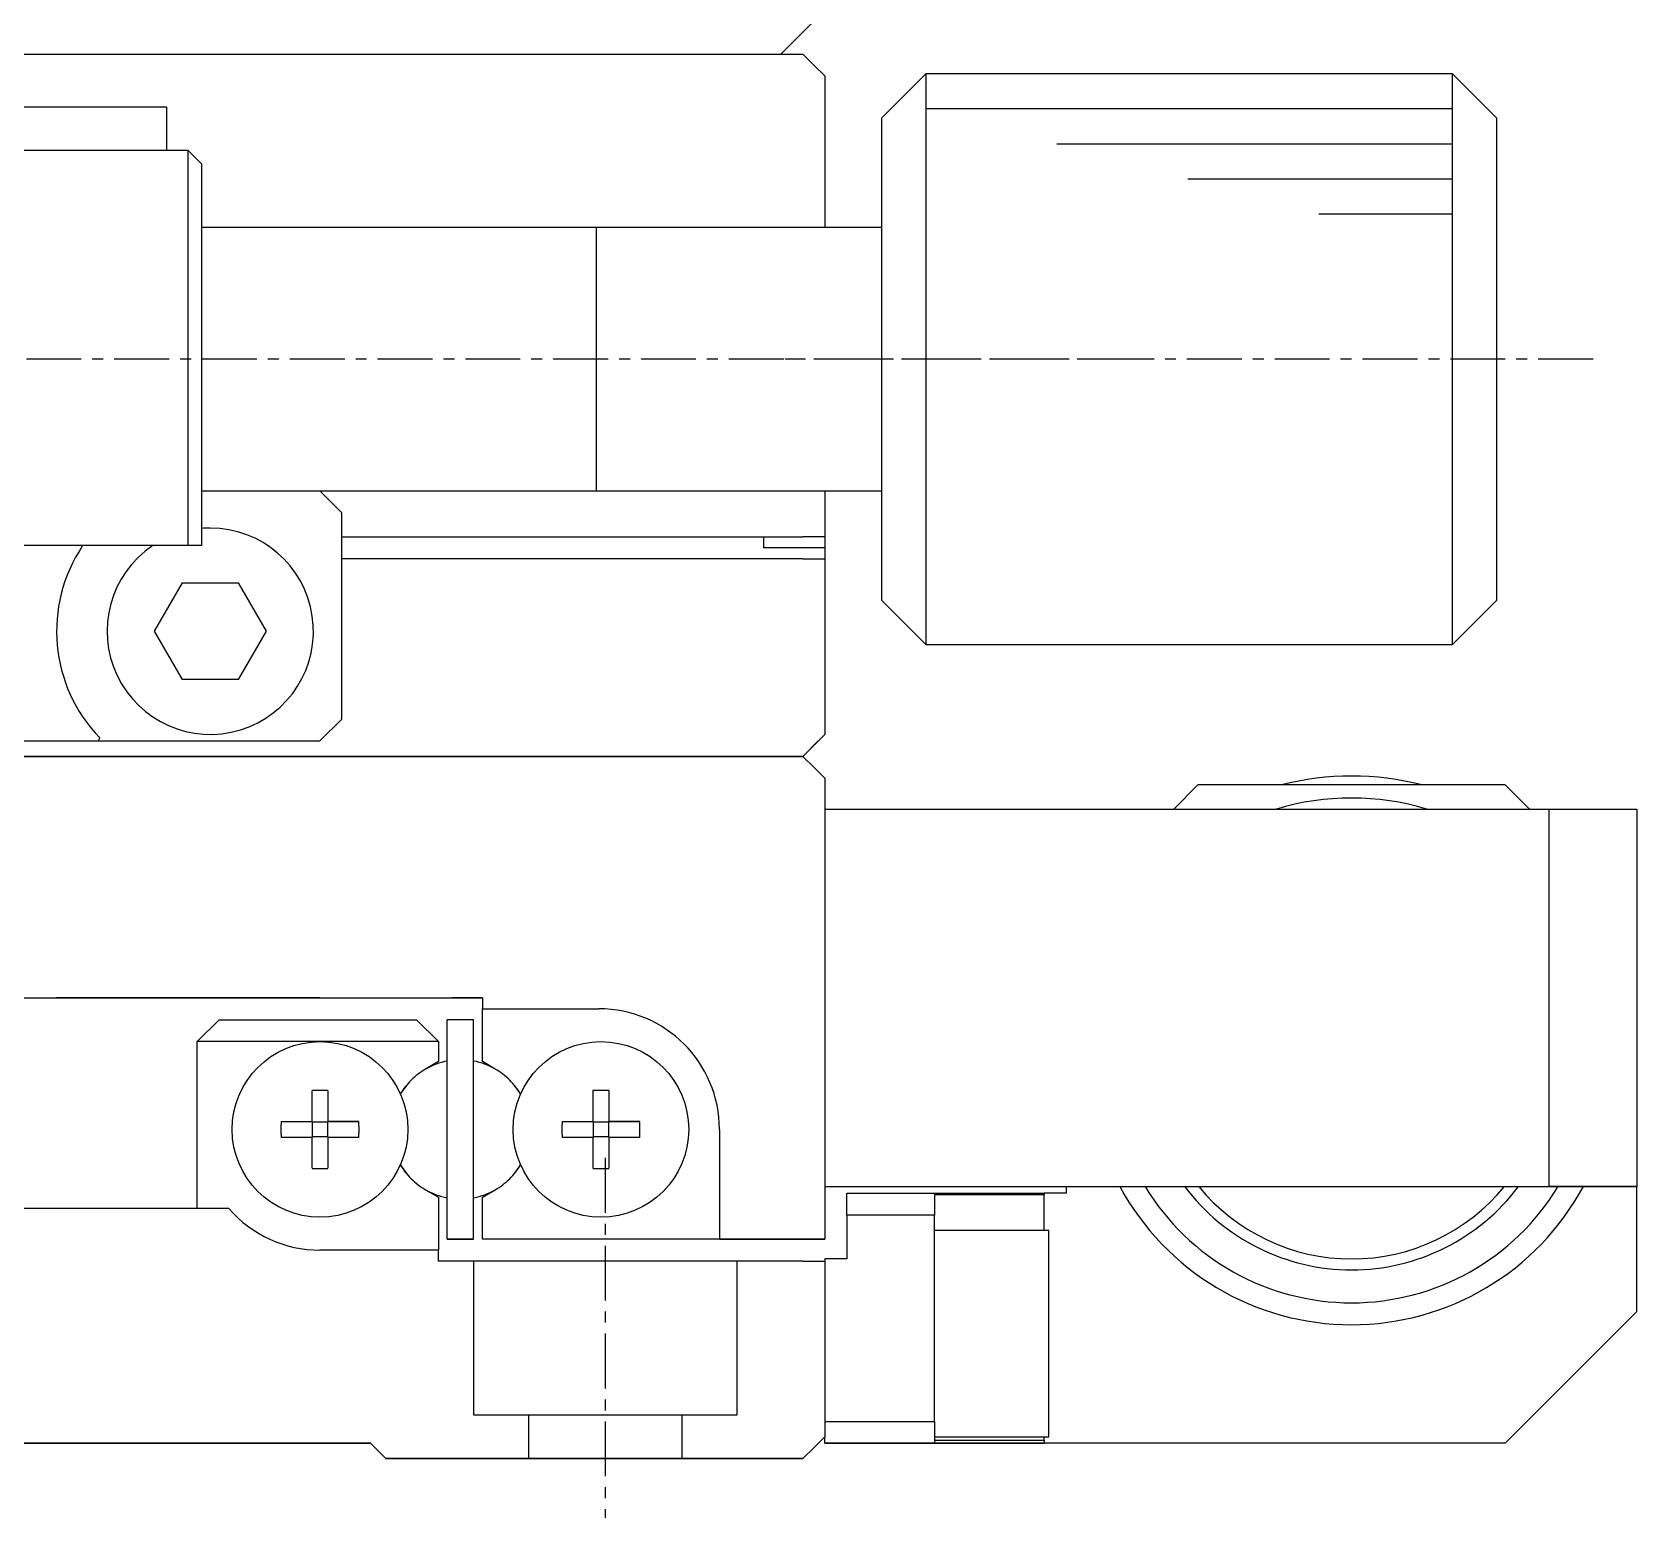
# Model space of a CAD drawing. Extents: x 372 to 608, y 46 to 208.
# Drawn here: x 422.71 to 459.27, y 94.65 to 128.5 of the extents above; entities that cross this region are included whole.
import ezdxf

# ---------------------------------------------------------------- set-up
doc = ezdxf.new("R2010")
doc.units = 0
doc.linetypes.add('CENTER', pattern=[2, 1.25, -0.25, 0.25, -0.25])
doc.layers.get('0').update_dxf_attribs({"linetype": 'CONTINUOUS'})
doc.layers.add('CENTER', color=1, linetype='CENTER')

msp = doc.modelspace()

# ---------------------------------------------------------------- linework, layer by layer
at = {"color": 7, "linetype": 'CONTINUOUS'}
for p, q in [((439.767, 128.002), (440.767, 129.002)), ((391.267, 128.002), (440.267, 128.002)), ((440.517, 127.752), (440.267, 128.002)), ((440.517, 127.752), (440.267, 128.002)), ((440.517, 127.752), (440.767, 127.502)), ((440.517, 127.752), (440.767, 127.502)), ((440.767, 127.502), (440.767, 127.052)), ((440.767, 127.502), (440.767, 124.052)), ((443.067, 127.552), (442.067, 126.552)), ((455.067, 127.552), (443.067, 127.552)), ((443.067, 127.552), (443.067, 120.993)), ((456.067, 126.552), (455.067, 127.552)), ((455.067, 114.552), (455.067, 127.552)), ((421.467, 126.802), (425.767, 126.802)), ((425.767, 126.802), (425.767, 125.802)), ((442.067, 121.002), (442.067, 126.552)), ((456.067, 126.552), (456.067, 115.552)), ((426.267, 125.802), (421.467, 125.802)), ((426.567, 125.502), (426.267, 125.802)), ((426.267, 116.802), (426.267, 125.802)), ((426.567, 125.502), (426.567, 116.802)), ((435.572, 124.052), (426.567, 124.052)), ((442.067, 124.052), (435.562, 124.052)), ((435.567, 118.052), (435.567, 124.052)), ((442.067, 115.552), (442.067, 121.002)), ((443.067, 120.993), (443.067, 114.552)), ((426.567, 118.052), (435.567, 118.052)), ((429.767, 117.552), (429.267, 118.052)), ((435.562, 118.052), (435.567, 118.052)), ((435.567, 118.052), (435.572, 118.052)), ((435.567, 118.052), (442.067, 118.052)), ((440.767, 118.052), (440.767, 117.002)), ((429.767, 112.852), (429.767, 117.552)), ((429.767, 117.002), (440.267, 117.002)), ((439.367, 117.002), (439.367, 116.752)), ((440.767, 117.002), (440.267, 117.002)), ((440.767, 117.002), (440.767, 116.752)), ((426.267, 116.802), (421.467, 116.802)), ((426.567, 116.802), (426.267, 116.802)), ((440.767, 116.752), (439.367, 116.752)), ((440.767, 116.752), (440.767, 116.502)), ((440.267, 116.502), (429.767, 116.502)), ((440.267, 116.502), (440.767, 116.502)), ((440.767, 116.502), (440.767, 112.502)), ((425.496, 114.852), (426.132, 115.952)), ((426.132, 115.952), (427.402, 115.952)), ((427.402, 115.952), (428.037, 114.852)), ((442.067, 115.552), (443.067, 114.552)), ((455.067, 114.552), (456.067, 115.552)), ((426.132, 113.752), (425.496, 114.852)), ((428.037, 114.852), (427.402, 113.752)), ((440.767, 115.052), (440.767, 112.502)), ((443.067, 114.552), (455.067, 114.552)), ((427.402, 113.752), (426.132, 113.752)), ((429.267, 112.352), (429.767, 112.852)), ((421.467, 112.352), (424.219, 112.352)), ((424.219, 112.352), (424.248, 112.421)), ((424.219, 112.352), (429.267, 112.352)), ((440.617, 112.352), (440.267, 112.002)), ((440.267, 112.002), (440.617, 112.352)), ((440.517, 112.252), (440.267, 112.002)), ((440.267, 112.002), (440.517, 112.252)), ((440.517, 112.252), (440.267, 112.002)), ((440.767, 112.502), (440.517, 112.252)), ((440.517, 112.252), (440.767, 112.502)), ((440.767, 112.502), (440.517, 112.252)), ((440.267, 112.002), (391.267, 112.002)), ((391.267, 112.002), (440.267, 112.002)), ((440.267, 112.002), (440.517, 111.752)), ((440.517, 111.752), (440.767, 111.502)), ((440.767, 111.502), (440.767, 101.002)), ((449.267, 111.352), (448.717, 110.802)), ((456.267, 111.352), (449.267, 111.352)), ((456.817, 110.802), (456.267, 111.352)), ((440.767, 110.802), (457.267, 110.802)), ((457.267, 102.202), (457.267, 110.802)), ((457.267, 110.802), (459.267, 110.802)), ((459.267, 110.802), (459.267, 102.202)), ((400.767, 106.502), (432.967, 106.502)), ((429.267, 106.502), (423.267, 106.502)), ((432.967, 106.502), (432.267, 106.502)), ((432.967, 106.502), (432.967, 106.252)), ((432.967, 106.252), (435.617, 106.252)), ((432.967, 106.252), (435.617, 106.252)), ((432.967, 105.046), (432.967, 106.252)), ((426.467, 105.502), (426.967, 106.002)), ((426.967, 106.002), (431.467, 106.002)), ((431.467, 106.002), (431.967, 105.502)), ((432.167, 101.002), (432.167, 106.002)), ((432.767, 106.002), (432.167, 106.002)), ((432.767, 101.002), (432.767, 106.002)), ((426.467, 101.702), (426.467, 105.502)), ((429.267, 105.502), (426.467, 105.502)), ((431.967, 105.502), (429.267, 105.502)), ((431.967, 105.502), (431.967, 105.046)), ((431.967, 105.046), (431.673, 104.877)), ((431.967, 105.046), (431.673, 104.877)), ((433.26, 104.877), (432.967, 105.046)), ((433.26, 104.877), (432.967, 105.046)), ((429.087, 103.682), (429.087, 104.388)), ((429.447, 104.388), (429.447, 103.682)), ((435.487, 103.682), (435.487, 104.388)), ((435.847, 104.388), (435.847, 103.682)), ((428.38, 103.682), (429.087, 103.682)), ((428.38, 103.682), (429.087, 103.682)), ((429.097, 103.672), (429.087, 103.682)), ((429.097, 103.332), (429.097, 103.672)), ((429.097, 103.672), (429.436, 103.672)), ((429.436, 103.672), (429.447, 103.682)), ((429.436, 103.672), (429.436, 103.332)), ((429.447, 103.682), (430.153, 103.682)), ((430.153, 103.682), (429.447, 103.682)), ((434.78, 103.682), (435.487, 103.682)), ((434.78, 103.682), (435.487, 103.682)), ((435.497, 103.672), (435.487, 103.682)), ((435.497, 103.332), (435.497, 103.672)), ((435.497, 103.672), (435.836, 103.672)), ((435.836, 103.672), (435.847, 103.682)), ((435.836, 103.672), (435.836, 103.332)), ((435.847, 103.682), (436.553, 103.682)), ((436.553, 103.682), (435.847, 103.682)), ((438.367, 103.502), (438.367, 101.002)), ((429.087, 103.322), (428.38, 103.322)), ((429.097, 103.332), (429.087, 103.322)), ((429.087, 102.616), (429.087, 103.322)), ((429.436, 103.332), (429.097, 103.332)), ((429.436, 103.332), (429.447, 103.322)), ((429.447, 103.322), (429.447, 102.616)), ((430.153, 103.322), (429.447, 103.322)), ((435.487, 103.322), (434.78, 103.322)), ((435.497, 103.332), (435.487, 103.322)), ((435.487, 102.616), (435.487, 103.322)), ((435.836, 103.332), (435.497, 103.332)), ((435.836, 103.332), (435.847, 103.322)), ((435.847, 103.322), (435.847, 102.616)), ((436.553, 103.322), (435.847, 103.322)), ((431.673, 102.127), (431.967, 101.957)), ((432.967, 101.957), (433.26, 102.127)), ((440.767, 102.202), (445.767, 102.202)), ((440.767, 102.202), (457.267, 102.202)), ((441.267, 102.052), (443.267, 102.052)), ((441.267, 101.552), (441.267, 102.052)), ((443.267, 102.052), (443.267, 101.552)), ((443.267, 102.052), (445.767, 102.052)), ((445.767, 102.012), (443.267, 102.012)), ((445.767, 102.202), (459.267, 102.202)), ((445.767, 102.052), (445.767, 102.012)), ((446.267, 102.052), (445.767, 102.052)), ((445.767, 101.202), (445.767, 102.012)), ((446.267, 102.202), (446.267, 102.052)), ((459.267, 102.202), (457.267, 102.202)), ((459.267, 99.352), (459.267, 102.202)), ((427.188, 101.702), (404.346, 101.702)), ((431.967, 101.957), (431.967, 100.752)), ((432.967, 101.002), (432.967, 101.957)), ((441.267, 101.552), (441.267, 100.552)), ((443.267, 101.552), (441.267, 101.552)), ((443.267, 96.852), (443.267, 101.552)), ((432.167, 101.002), (432.767, 101.002)), ((432.767, 101.002), (432.167, 101.002)), ((438.367, 101.002), (432.967, 101.002)), ((438.367, 101.002), (432.967, 101.002)), ((438.367, 101.002), (440.267, 101.002)), ((440.267, 101.002), (438.367, 101.002)), ((440.767, 101.002), (440.267, 101.002)), ((440.267, 101.002), (440.767, 101.002)), ((445.867, 101.202), (443.267, 101.202)), ((445.867, 96.502), (445.867, 101.202)), ((431.967, 100.752), (429.267, 100.752)), ((431.967, 100.502), (431.967, 100.752)), ((440.767, 100.552), (440.767, 100.502)), ((441.267, 100.552), (440.767, 100.552)), ((440.267, 100.502), (431.967, 100.502)), ((440.267, 100.502), (440.767, 100.502)), ((440.767, 100.502), (440.767, 96.502)), ((456.267, 96.352), (459.267, 99.352)), ((459.267, 99.352), (456.267, 96.352)), ((440.767, 96.852), (443.267, 96.852)), ((443.267, 96.852), (443.267, 96.352)), ((401.117, 96.352), (430.417, 96.352)), ((430.417, 96.352), (421.567, 96.352)), ((430.417, 96.352), (430.767, 96.002)), ((430.767, 96.002), (430.417, 96.352)), ((440.267, 96.002), (440.517, 96.252)), ((440.517, 96.252), (440.267, 96.002)), ((440.767, 96.502), (440.517, 96.252)), ((440.517, 96.252), (440.767, 96.502)), ((440.767, 96.352), (440.767, 96.502)), ((443.267, 96.352), (440.767, 96.352)), ((440.767, 96.352), (443.267, 96.352)), ((443.267, 96.502), (445.867, 96.502)), ((443.267, 96.421), (445.767, 96.421)), ((445.767, 96.352), (443.267, 96.352)), ((443.267, 96.352), (445.767, 96.352)), ((445.767, 96.421), (445.767, 96.502)), ((445.767, 96.421), (445.767, 96.352)), ((456.267, 96.352), (445.767, 96.352)), ((451.267, 96.352), (445.767, 96.352)), ((456.267, 96.352), (454.267, 96.352)), ((440.267, 96.002), (430.767, 96.002)), ((430.767, 96.002), (440.267, 96.002)), ((437.517, 96.002), (434.017, 96.002)), ((437.517, 96.002), (434.017, 96.002)), ((437.517, 96.002), (434.017, 96.002)), ((437.517, 96.002), (434.017, 96.002))]:
    msp.add_line(p, q, dxfattribs=at)
at = {"color": 3, "linetype": 'CONTINUOUS'}
for p, q in [((455.067, 126.752), (443.067, 126.752)), ((455.067, 125.952), (446.052, 125.952)), ((455.067, 125.152), (449.038, 125.152)), ((455.067, 124.352), (452.024, 124.352)), ((432.767, 100.502), (432.767, 97.002)), ((438.767, 97.002), (438.767, 100.502)), ((432.767, 97.002), (438.767, 97.002)), ((434.017, 97.002), (434.017, 96.002)), ((437.517, 96.002), (437.517, 97.002))]:
    msp.add_line(p, q, dxfattribs=at)
at = {"color": 7, "linetype": 'CONTINUOUS'}
for points in [[(429.446, 104.388, 0), (429.444, 104.388, 0), (429.442, 104.388, 0), (429.438, 104.388, 0), (429.436, 104.388, 0), (429.432, 104.389, 0), (429.43, 104.389, 0), (429.428, 104.389, 0), (429.424, 104.389, 0), (429.422, 104.389, 0), (429.418, 104.389, 0), (429.416, 104.389, 0), (429.414, 104.389, 0), (429.41, 104.389, 0), (429.408, 104.389, 0), (429.404, 104.389, 0), (429.402, 104.389, 0), (429.398, 104.389, 0), (429.396, 104.389, 0), (429.394, 104.389, 0), (429.39, 104.389, 0), (429.388, 104.389, 0), (429.384, 104.389, 0), (429.382, 104.39, 0), (429.38, 104.39, 0), (429.376, 104.39, 0), (429.374, 104.39, 0), (429.37, 104.39, 0), (429.368, 104.39, 0), (429.366, 104.39, 0), (429.362, 104.39, 0), (429.36, 104.39, 0), (429.356, 104.39, 0), (429.354, 104.39, 0), (429.352, 104.39, 0), (429.348, 104.39, 0), (429.346, 104.39, 0), (429.342, 104.39, 0), (429.34, 104.39, 0), (429.338, 104.39, 0), (429.334, 104.39, 0), (429.332, 104.39, 0), (429.328, 104.39, 0), (429.326, 104.39, 0), (429.324, 104.39, 0), (429.32, 104.39, 0), (429.318, 104.39, 0), (429.314, 104.39, 0), (429.312, 104.39, 0), (429.308, 104.39, 0), (429.306, 104.39, 0), (429.304, 104.39, 0), (429.3, 104.39, 0), (429.298, 104.39, 0), (429.294, 104.39, 0), (429.292, 104.39, 0), (429.29, 104.39, 0), (429.286, 104.39, 0), (429.284, 104.39, 0), (429.28, 104.39, 0), (429.278, 104.39, 0), (429.276, 104.39, 0), (429.272, 104.39, 0), (429.27, 104.39, 0), (429.266, 104.39, 0), (429.264, 104.39, 0), (429.262, 104.39, 0), (429.258, 104.39, 0), (429.256, 104.39, 0), (429.252, 104.39, 0), (429.25, 104.39, 0), (429.248, 104.39, 0), (429.244, 104.39, 0), (429.242, 104.39, 0), (429.238, 104.39, 0), (429.236, 104.39, 0), (429.234, 104.39, 0), (429.23, 104.39, 0), (429.228, 104.39, 0), (429.224, 104.39, 0), (429.222, 104.39, 0), (429.218, 104.39, 0), (429.216, 104.39, 0), (429.214, 104.39, 0), (429.21, 104.39, 0), (429.208, 104.39, 0), (429.204, 104.39, 0), (429.202, 104.39, 0), (429.2, 104.39, 0), (429.196, 104.39, 0), (429.194, 104.39, 0), (429.19, 104.39, 0), (429.188, 104.39, 0), (429.186, 104.39, 0), (429.182, 104.39, 0), (429.18, 104.39, 0), (429.176, 104.39, 0), (429.174, 104.39, 0), (429.172, 104.39, 0), (429.168, 104.39, 0), (429.166, 104.39, 0), (429.162, 104.39, 0), (429.16, 104.39, 0), (429.158, 104.39, 0), (429.154, 104.39, 0), (429.152, 104.39, 0), (429.148, 104.389, 0), (429.146, 104.389, 0), (429.142, 104.389, 0), (429.14, 104.389, 0), (429.138, 104.389, 0), (429.134, 104.389, 0), (429.132, 104.389, 0), (429.128, 104.389, 0), (429.126, 104.389, 0), (429.124, 104.389, 0), (429.12, 104.389, 0), (429.118, 104.389, 0), (429.114, 104.389, 0), (429.112, 104.389, 0), (429.11, 104.389, 0), (429.106, 104.389, 0), (429.104, 104.389, 0), (429.1, 104.389, 0), (429.098, 104.388, 0), (429.096, 104.388, 0), (429.092, 104.388, 0), (429.09, 104.388, 0), (429.086, 104.388, 0)], [(435.846, 104.388, 0), (435.844, 104.388, 0), (435.842, 104.388, 0), (435.838, 104.388, 0), (435.836, 104.388, 0), (435.832, 104.389, 0), (435.83, 104.389, 0), (435.828, 104.389, 0), (435.824, 104.389, 0), (435.822, 104.389, 0), (435.818, 104.389, 0), (435.816, 104.389, 0), (435.814, 104.389, 0), (435.81, 104.389, 0), (435.808, 104.389, 0), (435.804, 104.389, 0), (435.802, 104.389, 0), (435.798, 104.389, 0), (435.796, 104.389, 0), (435.794, 104.389, 0), (435.79, 104.389, 0), (435.788, 104.389, 0), (435.784, 104.389, 0), (435.782, 104.39, 0), (435.78, 104.39, 0), (435.776, 104.39, 0), (435.774, 104.39, 0), (435.77, 104.39, 0), (435.768, 104.39, 0), (435.766, 104.39, 0), (435.762, 104.39, 0), (435.76, 104.39, 0), (435.756, 104.39, 0), (435.754, 104.39, 0), (435.752, 104.39, 0), (435.748, 104.39, 0), (435.746, 104.39, 0), (435.742, 104.39, 0), (435.74, 104.39, 0), (435.738, 104.39, 0), (435.734, 104.39, 0), (435.732, 104.39, 0), (435.728, 104.39, 0), (435.726, 104.39, 0), (435.724, 104.39, 0), (435.72, 104.39, 0), (435.718, 104.39, 0), (435.714, 104.39, 0), (435.712, 104.39, 0), (435.708, 104.39, 0), (435.706, 104.39, 0), (435.704, 104.39, 0), (435.7, 104.39, 0), (435.698, 104.39, 0), (435.694, 104.39, 0), (435.692, 104.39, 0), (435.69, 104.39, 0), (435.686, 104.39, 0), (435.684, 104.39, 0), (435.68, 104.39, 0), (435.678, 104.39, 0), (435.676, 104.39, 0), (435.672, 104.39, 0), (435.67, 104.39, 0), (435.666, 104.39, 0), (435.664, 104.39, 0), (435.662, 104.39, 0), (435.658, 104.39, 0), (435.656, 104.39, 0), (435.652, 104.39, 0), (435.65, 104.39, 0), (435.648, 104.39, 0), (435.644, 104.39, 0), (435.642, 104.39, 0), (435.638, 104.39, 0), (435.636, 104.39, 0), (435.634, 104.39, 0), (435.63, 104.39, 0), (435.628, 104.39, 0), (435.624, 104.39, 0), (435.622, 104.39, 0), (435.618, 104.39, 0), (435.616, 104.39, 0), (435.614, 104.39, 0), (435.61, 104.39, 0), (435.608, 104.39, 0), (435.604, 104.39, 0), (435.602, 104.39, 0), (435.6, 104.39, 0), (435.596, 104.39, 0), (435.594, 104.39, 0), (435.59, 104.39, 0), (435.588, 104.39, 0), (435.586, 104.39, 0), (435.582, 104.39, 0), (435.58, 104.39, 0), (435.576, 104.39, 0), (435.574, 104.39, 0), (435.572, 104.39, 0), (435.568, 104.39, 0), (435.566, 104.39, 0), (435.562, 104.39, 0), (435.56, 104.39, 0), (435.558, 104.39, 0), (435.554, 104.39, 0), (435.552, 104.39, 0), (435.548, 104.389, 0), (435.546, 104.389, 0), (435.542, 104.389, 0), (435.54, 104.389, 0), (435.538, 104.389, 0), (435.534, 104.389, 0), (435.532, 104.389, 0), (435.528, 104.389, 0), (435.526, 104.389, 0), (435.524, 104.389, 0), (435.52, 104.389, 0), (435.518, 104.389, 0), (435.514, 104.389, 0), (435.512, 104.389, 0), (435.51, 104.389, 0), (435.506, 104.389, 0), (435.504, 104.389, 0), (435.5, 104.389, 0), (435.498, 104.388, 0), (435.496, 104.388, 0), (435.492, 104.388, 0), (435.49, 104.388, 0), (435.486, 104.388, 0)], [(428.38, 103.682, 0), (428.38, 103.679, 0), (428.38, 103.676, 0), (428.38, 103.673, 0), (428.38, 103.671, 0), (428.38, 103.668, 0), (428.38, 103.665, 0), (428.38, 103.662, 0), (428.38, 103.659, 0), (428.38, 103.657, 0), (428.38, 103.654, 0), (428.38, 103.651, 0), (428.38, 103.648, 0), (428.38, 103.645, 0), (428.38, 103.642, 0), (428.38, 103.64, 0), (428.38, 103.637, 0), (428.38, 103.634, 0), (428.38, 103.631, 0), (428.38, 103.628, 0), (428.38, 103.626, 0), (428.38, 103.623, 0), (428.38, 103.62, 0), (428.38, 103.617, 0), (428.38, 103.614, 0), (428.378, 103.612, 0), (428.378, 103.609, 0), (428.378, 103.606, 0), (428.378, 103.603, 0), (428.378, 103.6, 0), (428.378, 103.597, 0), (428.378, 103.595, 0), (428.378, 103.592, 0), (428.378, 103.589, 0), (428.378, 103.586, 0), (428.378, 103.583, 0), (428.378, 103.581, 0), (428.378, 103.578, 0), (428.378, 103.575, 0), (428.378, 103.572, 0), (428.378, 103.569, 0), (428.378, 103.567, 0), (428.378, 103.564, 0), (428.378, 103.561, 0), (428.378, 103.558, 0), (428.378, 103.555, 0), (428.378, 103.552, 0), (428.378, 103.55, 0), (428.378, 103.547, 0), (428.378, 103.544, 0), (428.378, 103.541, 0), (428.378, 103.538, 0), (428.378, 103.536, 0), (428.378, 103.533, 0), (428.378, 103.53, 0), (428.378, 103.527, 0), (428.378, 103.524, 0), (428.378, 103.522, 0), (428.378, 103.519, 0), (428.378, 103.516, 0), (428.378, 103.513, 0), (428.378, 103.51, 0), (428.378, 103.507, 0), (428.378, 103.505, 0), (428.378, 103.502, 0), (428.378, 103.499, 0), (428.378, 103.496, 0), (428.378, 103.493, 0), (428.378, 103.491, 0), (428.378, 103.488, 0), (428.378, 103.485, 0), (428.378, 103.482, 0), (428.378, 103.479, 0), (428.378, 103.476, 0), (428.378, 103.474, 0), (428.378, 103.471, 0), (428.378, 103.468, 0), (428.378, 103.465, 0), (428.378, 103.462, 0), (428.378, 103.46, 0), (428.378, 103.457, 0), (428.378, 103.454, 0), (428.378, 103.451, 0), (428.378, 103.448, 0), (428.378, 103.446, 0), (428.378, 103.443, 0), (428.378, 103.44, 0), (428.378, 103.437, 0), (428.378, 103.434, 0), (428.378, 103.431, 0), (428.378, 103.429, 0), (428.378, 103.426, 0), (428.378, 103.423, 0), (428.378, 103.42, 0), (428.378, 103.417, 0), (428.378, 103.415, 0), (428.378, 103.412, 0), (428.378, 103.409, 0), (428.378, 103.406, 0), (428.378, 103.403, 0), (428.378, 103.401, 0), (428.378, 103.398, 0), (428.378, 103.395, 0), (428.378, 103.392, 0), (428.38, 103.389, 0), (428.38, 103.386, 0), (428.38, 103.384, 0), (428.38, 103.381, 0), (428.38, 103.378, 0), (428.38, 103.375, 0), (428.38, 103.372, 0), (428.38, 103.37, 0), (428.38, 103.367, 0), (428.38, 103.364, 0), (428.38, 103.361, 0), (428.38, 103.358, 0), (428.38, 103.356, 0), (428.38, 103.353, 0), (428.38, 103.35, 0), (428.38, 103.347, 0), (428.38, 103.344, 0), (428.38, 103.341, 0), (428.38, 103.339, 0), (428.38, 103.336, 0), (428.38, 103.333, 0), (428.38, 103.33, 0), (428.38, 103.327, 0), (428.38, 103.325, 0), (428.38, 103.322, 0)], [(430.154, 103.322, 0), (430.154, 103.325, 0), (430.154, 103.327, 0), (430.154, 103.33, 0), (430.154, 103.333, 0), (430.154, 103.336, 0), (430.154, 103.339, 0), (430.154, 103.341, 0), (430.154, 103.344, 0), (430.154, 103.347, 0), (430.154, 103.35, 0), (430.154, 103.353, 0), (430.154, 103.356, 0), (430.154, 103.358, 0), (430.154, 103.361, 0), (430.154, 103.364, 0), (430.154, 103.367, 0), (430.154, 103.37, 0), (430.154, 103.372, 0), (430.154, 103.375, 0), (430.154, 103.378, 0), (430.154, 103.381, 0), (430.154, 103.384, 0), (430.154, 103.386, 0), (430.154, 103.389, 0), (430.154, 103.392, 0), (430.154, 103.395, 0), (430.154, 103.398, 0), (430.154, 103.401, 0), (430.154, 103.403, 0), (430.154, 103.406, 0), (430.154, 103.409, 0), (430.154, 103.412, 0), (430.154, 103.415, 0), (430.154, 103.417, 0), (430.154, 103.42, 0), (430.154, 103.423, 0), (430.154, 103.426, 0), (430.156, 103.429, 0), (430.156, 103.431, 0), (430.156, 103.434, 0), (430.156, 103.437, 0), (430.156, 103.44, 0), (430.156, 103.443, 0), (430.156, 103.446, 0), (430.156, 103.448, 0), (430.156, 103.451, 0), (430.156, 103.454, 0), (430.156, 103.457, 0), (430.156, 103.46, 0), (430.156, 103.462, 0), (430.156, 103.465, 0), (430.156, 103.468, 0), (430.156, 103.471, 0), (430.156, 103.474, 0), (430.156, 103.476, 0), (430.156, 103.479, 0), (430.156, 103.482, 0), (430.156, 103.485, 0), (430.156, 103.488, 0), (430.156, 103.491, 0), (430.156, 103.493, 0), (430.156, 103.496, 0), (430.156, 103.499, 0), (430.156, 103.502, 0), (430.156, 103.505, 0), (430.156, 103.507, 0), (430.156, 103.51, 0), (430.156, 103.513, 0), (430.156, 103.516, 0), (430.156, 103.519, 0), (430.156, 103.522, 0), (430.156, 103.524, 0), (430.156, 103.527, 0), (430.156, 103.53, 0), (430.156, 103.533, 0), (430.156, 103.536, 0), (430.156, 103.538, 0), (430.156, 103.541, 0), (430.156, 103.544, 0), (430.156, 103.547, 0), (430.156, 103.55, 0), (430.156, 103.552, 0), (430.156, 103.555, 0), (430.156, 103.558, 0), (430.156, 103.561, 0), (430.156, 103.564, 0), (430.156, 103.567, 0), (430.156, 103.569, 0), (430.156, 103.572, 0), (430.156, 103.575, 0), (430.154, 103.578, 0), (430.154, 103.581, 0), (430.154, 103.583, 0), (430.154, 103.586, 0), (430.154, 103.589, 0), (430.154, 103.592, 0), (430.154, 103.595, 0), (430.154, 103.597, 0), (430.154, 103.6, 0), (430.154, 103.603, 0), (430.154, 103.606, 0), (430.154, 103.609, 0), (430.154, 103.612, 0), (430.154, 103.614, 0), (430.154, 103.617, 0), (430.154, 103.62, 0), (430.154, 103.623, 0), (430.154, 103.626, 0), (430.154, 103.628, 0), (430.154, 103.631, 0), (430.154, 103.634, 0), (430.154, 103.637, 0), (430.154, 103.64, 0), (430.154, 103.642, 0), (430.154, 103.645, 0), (430.154, 103.648, 0), (430.154, 103.651, 0), (430.154, 103.654, 0), (430.154, 103.657, 0), (430.154, 103.659, 0), (430.154, 103.662, 0), (430.154, 103.665, 0), (430.154, 103.668, 0), (430.154, 103.671, 0), (430.154, 103.673, 0), (430.154, 103.676, 0), (430.154, 103.679, 0), (430.154, 103.682, 0)], [(434.78, 103.682, 0), (434.78, 103.679, 0), (434.78, 103.676, 0), (434.78, 103.673, 0), (434.78, 103.671, 0), (434.78, 103.668, 0), (434.78, 103.665, 0), (434.78, 103.662, 0), (434.78, 103.659, 0), (434.78, 103.657, 0), (434.78, 103.654, 0), (434.78, 103.651, 0), (434.78, 103.648, 0), (434.78, 103.645, 0), (434.78, 103.642, 0), (434.78, 103.64, 0), (434.78, 103.637, 0), (434.78, 103.634, 0), (434.78, 103.631, 0), (434.78, 103.628, 0), (434.78, 103.626, 0), (434.78, 103.623, 0), (434.78, 103.62, 0), (434.78, 103.617, 0), (434.78, 103.614, 0), (434.778, 103.612, 0), (434.778, 103.609, 0), (434.778, 103.606, 0), (434.778, 103.603, 0), (434.778, 103.6, 0), (434.778, 103.597, 0), (434.778, 103.595, 0), (434.778, 103.592, 0), (434.778, 103.589, 0), (434.778, 103.586, 0), (434.778, 103.583, 0), (434.778, 103.581, 0), (434.778, 103.578, 0), (434.778, 103.575, 0), (434.778, 103.572, 0), (434.778, 103.569, 0), (434.778, 103.567, 0), (434.778, 103.564, 0), (434.778, 103.561, 0), (434.778, 103.558, 0), (434.778, 103.555, 0), (434.778, 103.552, 0), (434.778, 103.55, 0), (434.778, 103.547, 0), (434.778, 103.544, 0), (434.778, 103.541, 0), (434.778, 103.538, 0), (434.778, 103.536, 0), (434.778, 103.533, 0), (434.778, 103.53, 0), (434.778, 103.527, 0), (434.778, 103.524, 0), (434.778, 103.522, 0), (434.778, 103.519, 0), (434.778, 103.516, 0), (434.778, 103.513, 0), (434.778, 103.51, 0), (434.778, 103.507, 0), (434.778, 103.505, 0), (434.778, 103.502, 0), (434.778, 103.499, 0), (434.778, 103.496, 0), (434.778, 103.493, 0), (434.778, 103.491, 0), (434.778, 103.488, 0), (434.778, 103.485, 0), (434.778, 103.482, 0), (434.778, 103.479, 0), (434.778, 103.476, 0), (434.778, 103.474, 0), (434.778, 103.471, 0), (434.778, 103.468, 0), (434.778, 103.465, 0), (434.778, 103.462, 0), (434.778, 103.46, 0), (434.778, 103.457, 0), (434.778, 103.454, 0), (434.778, 103.451, 0), (434.778, 103.448, 0), (434.778, 103.446, 0), (434.778, 103.443, 0), (434.778, 103.44, 0), (434.778, 103.437, 0), (434.778, 103.434, 0), (434.778, 103.431, 0), (434.778, 103.429, 0), (434.778, 103.426, 0), (434.778, 103.423, 0), (434.778, 103.42, 0), (434.778, 103.417, 0), (434.778, 103.415, 0), (434.778, 103.412, 0), (434.778, 103.409, 0), (434.778, 103.406, 0), (434.778, 103.403, 0), (434.778, 103.401, 0), (434.778, 103.398, 0), (434.778, 103.395, 0), (434.778, 103.392, 0), (434.78, 103.389, 0), (434.78, 103.386, 0), (434.78, 103.384, 0), (434.78, 103.381, 0), (434.78, 103.378, 0), (434.78, 103.375, 0), (434.78, 103.372, 0), (434.78, 103.37, 0), (434.78, 103.367, 0), (434.78, 103.364, 0), (434.78, 103.361, 0), (434.78, 103.358, 0), (434.78, 103.356, 0), (434.78, 103.353, 0), (434.78, 103.35, 0), (434.78, 103.347, 0), (434.78, 103.344, 0), (434.78, 103.341, 0), (434.78, 103.339, 0), (434.78, 103.336, 0), (434.78, 103.333, 0), (434.78, 103.33, 0), (434.78, 103.327, 0), (434.78, 103.325, 0), (434.78, 103.322, 0)], [(436.554, 103.322, 0), (436.554, 103.325, 0), (436.554, 103.327, 0), (436.554, 103.33, 0), (436.554, 103.333, 0), (436.554, 103.336, 0), (436.554, 103.339, 0), (436.554, 103.341, 0), (436.554, 103.344, 0), (436.554, 103.347, 0), (436.554, 103.35, 0), (436.554, 103.353, 0), (436.554, 103.356, 0), (436.554, 103.358, 0), (436.554, 103.361, 0), (436.554, 103.364, 0), (436.554, 103.367, 0), (436.554, 103.37, 0), (436.554, 103.372, 0), (436.554, 103.375, 0), (436.554, 103.378, 0), (436.554, 103.381, 0), (436.554, 103.384, 0), (436.554, 103.386, 0), (436.554, 103.389, 0), (436.554, 103.392, 0), (436.554, 103.395, 0), (436.554, 103.398, 0), (436.554, 103.401, 0), (436.554, 103.403, 0), (436.554, 103.406, 0), (436.554, 103.409, 0), (436.554, 103.412, 0), (436.554, 103.415, 0), (436.554, 103.417, 0), (436.554, 103.42, 0), (436.554, 103.423, 0), (436.554, 103.426, 0), (436.556, 103.429, 0), (436.556, 103.431, 0), (436.556, 103.434, 0), (436.556, 103.437, 0), (436.556, 103.44, 0), (436.556, 103.443, 0), (436.556, 103.446, 0), (436.556, 103.448, 0), (436.556, 103.451, 0), (436.556, 103.454, 0), (436.556, 103.457, 0), (436.556, 103.46, 0), (436.556, 103.462, 0), (436.556, 103.465, 0), (436.556, 103.468, 0), (436.556, 103.471, 0), (436.556, 103.474, 0), (436.556, 103.476, 0), (436.556, 103.479, 0), (436.556, 103.482, 0), (436.556, 103.485, 0), (436.556, 103.488, 0), (436.556, 103.491, 0), (436.556, 103.493, 0), (436.556, 103.496, 0), (436.556, 103.499, 0), (436.556, 103.502, 0), (436.556, 103.505, 0), (436.556, 103.507, 0), (436.556, 103.51, 0), (436.556, 103.513, 0), (436.556, 103.516, 0), (436.556, 103.519, 0), (436.556, 103.522, 0), (436.556, 103.524, 0), (436.556, 103.527, 0), (436.556, 103.53, 0), (436.556, 103.533, 0), (436.556, 103.536, 0), (436.556, 103.538, 0), (436.556, 103.541, 0), (436.556, 103.544, 0), (436.556, 103.547, 0), (436.556, 103.55, 0), (436.556, 103.552, 0), (436.556, 103.555, 0), (436.556, 103.558, 0), (436.556, 103.561, 0), (436.556, 103.564, 0), (436.556, 103.567, 0), (436.556, 103.569, 0), (436.556, 103.572, 0), (436.556, 103.575, 0), (436.554, 103.578, 0), (436.554, 103.581, 0), (436.554, 103.583, 0), (436.554, 103.586, 0), (436.554, 103.589, 0), (436.554, 103.592, 0), (436.554, 103.595, 0), (436.554, 103.597, 0), (436.554, 103.6, 0), (436.554, 103.603, 0), (436.554, 103.606, 0), (436.554, 103.609, 0), (436.554, 103.612, 0), (436.554, 103.614, 0), (436.554, 103.617, 0), (436.554, 103.62, 0), (436.554, 103.623, 0), (436.554, 103.626, 0), (436.554, 103.628, 0), (436.554, 103.631, 0), (436.554, 103.634, 0), (436.554, 103.637, 0), (436.554, 103.64, 0), (436.554, 103.642, 0), (436.554, 103.645, 0), (436.554, 103.648, 0), (436.554, 103.651, 0), (436.554, 103.654, 0), (436.554, 103.657, 0), (436.554, 103.659, 0), (436.554, 103.662, 0), (436.554, 103.665, 0), (436.554, 103.668, 0), (436.554, 103.671, 0), (436.554, 103.673, 0), (436.554, 103.676, 0), (436.554, 103.679, 0), (436.554, 103.682, 0)], [(429.086, 102.615, 0), (429.09, 102.615, 0), (429.092, 102.615, 0), (429.096, 102.615, 0), (429.098, 102.615, 0), (429.1, 102.615, 0), (429.104, 102.615, 0), (429.106, 102.615, 0), (429.11, 102.615, 0), (429.112, 102.615, 0), (429.114, 102.615, 0), (429.118, 102.615, 0), (429.12, 102.615, 0), (429.124, 102.615, 0), (429.126, 102.615, 0), (429.128, 102.615, 0), (429.132, 102.614, 0), (429.134, 102.614, 0), (429.138, 102.614, 0), (429.14, 102.614, 0), (429.142, 102.614, 0), (429.146, 102.614, 0), (429.148, 102.614, 0), (429.152, 102.614, 0), (429.154, 102.614, 0), (429.158, 102.614, 0), (429.16, 102.614, 0), (429.162, 102.614, 0), (429.166, 102.614, 0), (429.168, 102.614, 0), (429.172, 102.614, 0), (429.174, 102.614, 0), (429.176, 102.614, 0), (429.18, 102.614, 0), (429.182, 102.614, 0), (429.186, 102.614, 0), (429.188, 102.614, 0), (429.19, 102.614, 0), (429.194, 102.614, 0), (429.196, 102.614, 0), (429.2, 102.614, 0), (429.202, 102.613, 0), (429.204, 102.613, 0), (429.208, 102.613, 0), (429.21, 102.613, 0), (429.214, 102.613, 0), (429.216, 102.613, 0), (429.218, 102.613, 0), (429.222, 102.613, 0), (429.224, 102.613, 0), (429.228, 102.613, 0), (429.23, 102.613, 0), (429.234, 102.613, 0), (429.236, 102.613, 0), (429.238, 102.613, 0), (429.242, 102.613, 0), (429.244, 102.613, 0), (429.248, 102.613, 0), (429.25, 102.613, 0), (429.252, 102.613, 0), (429.256, 102.613, 0), (429.258, 102.613, 0), (429.262, 102.613, 0), (429.264, 102.613, 0), (429.266, 102.613, 0), (429.27, 102.613, 0), (429.272, 102.613, 0), (429.276, 102.613, 0), (429.278, 102.613, 0), (429.28, 102.613, 0), (429.284, 102.613, 0), (429.286, 102.613, 0), (429.29, 102.613, 0), (429.292, 102.613, 0), (429.294, 102.613, 0), (429.298, 102.613, 0), (429.3, 102.613, 0), (429.304, 102.613, 0), (429.306, 102.613, 0), (429.308, 102.613, 0), (429.312, 102.613, 0), (429.314, 102.613, 0), (429.318, 102.613, 0), (429.32, 102.613, 0), (429.324, 102.613, 0), (429.326, 102.613, 0), (429.328, 102.613, 0), (429.332, 102.613, 0), (429.334, 102.614, 0), (429.338, 102.614, 0), (429.34, 102.614, 0), (429.342, 102.614, 0), (429.346, 102.614, 0), (429.348, 102.614, 0), (429.352, 102.614, 0), (429.354, 102.614, 0), (429.356, 102.614, 0), (429.36, 102.614, 0), (429.362, 102.614, 0), (429.366, 102.614, 0), (429.368, 102.614, 0), (429.37, 102.614, 0), (429.374, 102.614, 0), (429.376, 102.614, 0), (429.38, 102.614, 0), (429.382, 102.614, 0), (429.384, 102.614, 0), (429.388, 102.614, 0), (429.39, 102.614, 0), (429.394, 102.614, 0), (429.396, 102.614, 0), (429.398, 102.614, 0), (429.402, 102.614, 0), (429.404, 102.615, 0), (429.408, 102.615, 0), (429.41, 102.615, 0), (429.414, 102.615, 0), (429.416, 102.615, 0), (429.418, 102.615, 0), (429.422, 102.615, 0), (429.424, 102.615, 0), (429.428, 102.615, 0), (429.43, 102.615, 0), (429.432, 102.615, 0), (429.436, 102.615, 0), (429.438, 102.615, 0), (429.442, 102.615, 0), (429.444, 102.615, 0), (429.446, 102.615, 0)], [(435.486, 102.615, 0), (435.49, 102.615, 0), (435.492, 102.615, 0), (435.496, 102.615, 0), (435.498, 102.615, 0), (435.5, 102.615, 0), (435.504, 102.615, 0), (435.506, 102.615, 0), (435.51, 102.615, 0), (435.512, 102.615, 0), (435.514, 102.615, 0), (435.518, 102.615, 0), (435.52, 102.615, 0), (435.524, 102.615, 0), (435.526, 102.615, 0), (435.528, 102.615, 0), (435.532, 102.614, 0), (435.534, 102.614, 0), (435.538, 102.614, 0), (435.54, 102.614, 0), (435.542, 102.614, 0), (435.546, 102.614, 0), (435.548, 102.614, 0), (435.552, 102.614, 0), (435.554, 102.614, 0), (435.558, 102.614, 0), (435.56, 102.614, 0), (435.562, 102.614, 0), (435.566, 102.614, 0), (435.568, 102.614, 0), (435.572, 102.614, 0), (435.574, 102.614, 0), (435.576, 102.614, 0), (435.58, 102.614, 0), (435.582, 102.614, 0), (435.586, 102.614, 0), (435.588, 102.614, 0), (435.59, 102.614, 0), (435.594, 102.614, 0), (435.596, 102.614, 0), (435.6, 102.614, 0), (435.602, 102.613, 0), (435.604, 102.613, 0), (435.608, 102.613, 0), (435.61, 102.613, 0), (435.614, 102.613, 0), (435.616, 102.613, 0), (435.618, 102.613, 0), (435.622, 102.613, 0), (435.624, 102.613, 0), (435.628, 102.613, 0), (435.63, 102.613, 0), (435.634, 102.613, 0), (435.636, 102.613, 0), (435.638, 102.613, 0), (435.642, 102.613, 0), (435.644, 102.613, 0), (435.648, 102.613, 0), (435.65, 102.613, 0), (435.652, 102.613, 0), (435.656, 102.613, 0), (435.658, 102.613, 0), (435.662, 102.613, 0), (435.664, 102.613, 0), (435.666, 102.613, 0), (435.67, 102.613, 0), (435.672, 102.613, 0), (435.676, 102.613, 0), (435.678, 102.613, 0), (435.68, 102.613, 0), (435.684, 102.613, 0), (435.686, 102.613, 0), (435.69, 102.613, 0), (435.692, 102.613, 0), (435.694, 102.613, 0), (435.698, 102.613, 0), (435.7, 102.613, 0), (435.704, 102.613, 0), (435.706, 102.613, 0), (435.708, 102.613, 0), (435.712, 102.613, 0), (435.714, 102.613, 0), (435.718, 102.613, 0), (435.72, 102.613, 0), (435.724, 102.613, 0), (435.726, 102.613, 0), (435.728, 102.613, 0), (435.732, 102.613, 0), (435.734, 102.614, 0), (435.738, 102.614, 0), (435.74, 102.614, 0), (435.742, 102.614, 0), (435.746, 102.614, 0), (435.748, 102.614, 0), (435.752, 102.614, 0), (435.754, 102.614, 0), (435.756, 102.614, 0), (435.76, 102.614, 0), (435.762, 102.614, 0), (435.766, 102.614, 0), (435.768, 102.614, 0), (435.77, 102.614, 0), (435.774, 102.614, 0), (435.776, 102.614, 0), (435.78, 102.614, 0), (435.782, 102.614, 0), (435.784, 102.614, 0), (435.788, 102.614, 0), (435.79, 102.614, 0), (435.794, 102.614, 0), (435.796, 102.614, 0), (435.798, 102.614, 0), (435.802, 102.614, 0), (435.804, 102.615, 0), (435.808, 102.615, 0), (435.81, 102.615, 0), (435.814, 102.615, 0), (435.816, 102.615, 0), (435.818, 102.615, 0), (435.822, 102.615, 0), (435.824, 102.615, 0), (435.828, 102.615, 0), (435.83, 102.615, 0), (435.832, 102.615, 0), (435.836, 102.615, 0), (435.838, 102.615, 0), (435.842, 102.615, 0), (435.844, 102.615, 0), (435.846, 102.615, 0)]]:
    msp.add_polyline3d(points, dxfattribs=at)
for centre in [(429.267, 103.502), (435.667, 103.502)]:
    msp.add_circle(centre, 2, dxfattribs=at)
for centre, radius, start, end in [((426.767, 114.852), 2.35, 123.9231, 90), ((426.767, 114.852), 2.35, 90, 94.8821), ((426.767, 114.852), 3.5, 146.1416, 223.989), ((452.767, 105.052), 6.5, 75.75, 104.25), ((452.767, 105.052), 6, 73.4022, 106.5978), ((435.617, 103.502), 2.75, 0, 90), ((432.467, 103.502), 1.587, 100.893, 120), ((432.467, 103.502), 1.587, 60, 79.1069), ((432.581, 103.387), 1.75, 134.9956, 148.1135), ((432.467, 103.502), 1.587, 135, 149.5667), ((432.467, 103.502), 1.587, 120, 135), ((432.467, 103.502), 1.587, 45, 60), ((432.467, 103.502), 1.587, 30.4332, 45), ((432.352, 103.387), 1.75, 31.8865, 45.0044), ((432.581, 103.617), 1.75, 211.8865, 225.0044), ((432.467, 103.502), 1.587, 210.4333, 225), ((432.467, 103.502), 1.587, 225, 240), ((432.467, 103.502), 1.587, 300, 315), ((432.467, 103.502), 1.587, 315, 329.5668), ((432.352, 103.617), 1.75, 314.9956, 328.1135), ((432.467, 103.502), 1.587, 240, 259.107), ((432.467, 103.502), 1.587, 280.8931, 300), ((452.767, 105.052), 6, 208.3593, 331.6407), ((452.767, 105.052), 5.5, 211.2104, 328.7896), ((452.767, 105.052), 4.75, 216.8699, 323.1301), ((429.267, 103.502), 2.75, 220.8852, 270)]:
    msp.add_arc(centre, radius, start, end, dxfattribs=at)
at = {"color": 3, "linetype": 'CONTINUOUS'}
for radius, start, end in [(4.75, 216.8699, 323.1301), (4.5, 219.2965, 270), (4.5, 270, 320.7035)]:
    msp.add_arc((452.767, 105.052), radius, start, end, dxfattribs=at)
at = {"layer": 'CENTER', "color": 1, "linetype": 'CENTER'}
for p, q in [((447.83, 121.052), (398.669, 121.052)), ((458.267, 121.052), (439.867, 121.052)), ((435.767, 102.852), (435.767, 94.652))]:
    msp.add_line(p, q, dxfattribs=at)

doc.saveas('drawing.dxf')
